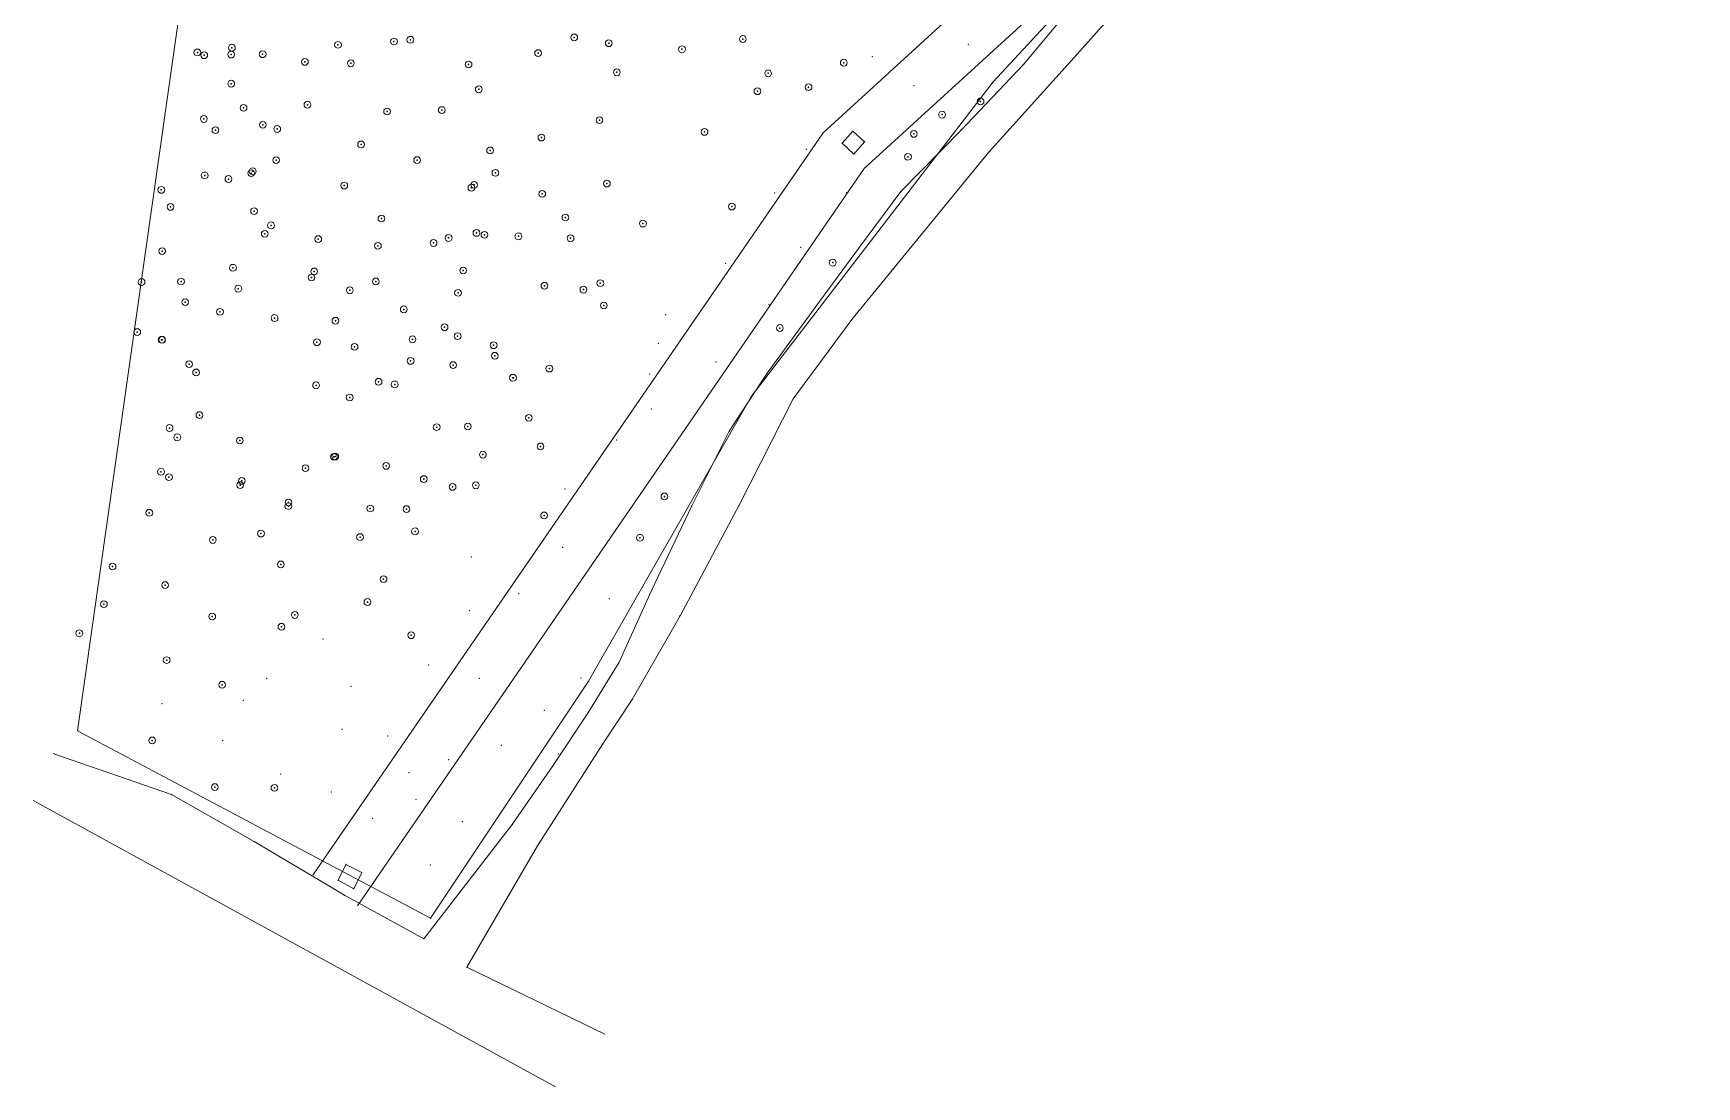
# Model space of a CAD drawing. Header units: metres. Extents: x 1929 to 2217, y 1570 to 2068.
# Drawn here: x 1928.8 to 2174.8, y 1570.3 to 1726.1 of the extents above; entities that cross this region are included whole.
import ezdxf

# ---------------------------------------------------------------- set-up
doc = ezdxf.new("R2010")
doc.units = ezdxf.units.M
for name, color, linetype, lineweight in [('AĞAÇ_', 70, 'Continuous', 0), ('ELEKTRKHAT', 207, 'Continuous', 0), ('NOKTADIREK', 157, 'Continuous', 0), ('NOKTAPARSEL', 6, 'Continuous', 0), ('NOKTAYOL', 30, 'Continuous', 0), ('NOKTAZEMIN', 143, 'Continuous', 0), ('PARSEL', 1, 'Continuous', 0), ('YOL', 132, 'Continuous', 0)]:
    doc.layers.add(name, color=color, linetype=linetype, lineweight=lineweight)
doc.layers.add('NOKTAAĞAC', color=126, linetype='Continuous')

msp = doc.modelspace()

# ---------------------------------------------------------------- linework, layer by layer
at = {"layer": 'AĞAÇ_'}
for centre in [(1958.22, 1723.93, 345.13), (1973.9, 1724.36, 344.23), (1982.18, 1724.85, 343.54), (1984.6, 1725.1, 343.39), (2008.83, 1725.45, 342.11), (2013.93, 1724.59, 341.93), (2024.76, 1723.69, 341.44), (2033.75, 1725.21, 341.06), (1953.11, 1723.23, 345.46), (1954.13, 1722.81, 345.51), (1958.11, 1722.91, 345.07), (1962.76, 1722.96, 344.85), (1969.01, 1721.83, 344.63), (1975.8, 1721.62, 344.24), (1993.21, 1721.44, 342.93), (2003.48, 1723.13, 342.39), (2048.68, 1721.71, 340.54), (2015.12, 1720.29, 341.83), (2037.5, 1720.14, 341.11), (1958.12, 1718.61, 345.15), (1994.71, 1717.78, 342.93), (2035.91, 1717.49, 341.04), (2043.48, 1718.09, 340.63), (1959.94, 1715.04, 345.27), (1969.38, 1715.5, 344.58), (1981.16, 1714.49, 343.83), (1989.24, 1714.71, 343.26), (2063.21, 1714.03, 339.96), (2068.91, 1715.99, 339.49), (1954.06, 1713.39, 345.59), (1955.78, 1711.73, 345.52), (1962.79, 1712.53, 345.15), (1964.92, 1711.91, 344.76), (2012.57, 1713.22, 341.92), (2028.1, 1711.48, 341.59), (1977.31, 1709.63, 344.08), (2003.98, 1710.64, 342.73), (2059.04, 1711.18, 340.18), (1964.76, 1707.3, 344.85), (1985.59, 1707.31, 343.64), (1996.39, 1708.74, 343.09), (2058.17, 1707.79, 340.3), (1954.19, 1705.05, 346.45), (1957.7, 1704.51, 345.86), (1961.06, 1705.38, 345.38), (1961.29, 1705.65, 345.25), (1997.17, 1705.43, 343.46), (1947.78, 1702.9, 346.39), (1974.83, 1703.54, 344.43), (1993.63, 1703.23, 343.53), (1994.03, 1703.65, 343.43), (2004.1, 1702.32, 342.85), (2013.66, 1703.84, 342.14), (1949.14, 1700.39, 346.57), (1961.49, 1699.76, 345.68), (2032.14, 1700.44, 341.77), (1964, 1697.66, 345.42), (1980.32, 1698.67, 344.36), (1994.37, 1696.54, 343.51), (2007.52, 1698.82, 342.94), (2018.99, 1697.92, 342.49), (1963.07, 1696.41, 345.46), (1970.98, 1695.63, 344.98), (1979.8, 1694.63, 344.48), (1988.03, 1695.06, 344.09), (1990.26, 1695.8, 343.99), (1995.55, 1696.26, 343.55), (2000.57, 1696.04, 343.5), (2008.29, 1695.75, 342.96), (1947.9, 1693.84, 347.15), (2047.04, 1692.15, 341.3), (1944.86, 1689.28, 347.08), (1950.69, 1689.36, 346.91), (1958.37, 1691.4, 346), (1969.98, 1689.95, 345.39), (1970.37, 1690.85, 345.3), (1979.5, 1689.37, 344.87), (1992.4, 1690.99, 343.92), (2012.68, 1689.12, 342.94), (1959.16, 1688.3, 346.23), (1975.65, 1688.06, 344.92), (1991.65, 1687.69, 344.21), (2004.42, 1688.73, 343.29), (2010.19, 1688.16, 343.16), (1951.31, 1686.3, 346.79), (1956.45, 1684.87, 346.59), (1983.62, 1685.24, 344.59), (2013.2, 1685.81, 343.03), (1944.22, 1681.88, 347.6), (1964.53, 1683.96, 346.15), (1973.52, 1683.56, 345.42), (1989.66, 1682.6, 344.79), (2039.22, 1682.48, 341.83), (1947.83, 1680.75, 347.35), (1947.91, 1680.75, 347.36), (1970.79, 1680.38, 345.41), (1976.35, 1679.71, 345.24), (1984.92, 1680.81, 344.76), (1991.59, 1681.28, 344.4), (1996.91, 1679.94, 344.02), (1951.89, 1677.14, 347.13), (1984.64, 1677.62, 344.76), (1990.93, 1677, 344.61), (1997.09, 1678.38, 344.25), (1952.92, 1675.92, 347.14), (1979.9, 1674.54, 345.25), (1999.77, 1675.13, 343.94), (2005.15, 1676.49, 343.81), (1970.66, 1674.01, 345.6), (1975.63, 1672.21, 345.54), (1982.28, 1674.15, 345.1), (1953.41, 1669.61, 347.2), (1949, 1667.7, 347.52), (1988.49, 1667.82, 344.97), (1993.1, 1667.92, 344.8), (2002.12, 1669.21, 344.25), (1950.14, 1666.32, 347.53), (1959.38, 1665.85, 346.67), (2003.84, 1664.98, 344.14), (1973.3, 1663.44, 345.78), (1973.49, 1663.48, 346.03), (1981.03, 1662.1, 345.33), (1995.33, 1663.76, 344.85), (1947.73, 1661.24, 347.83), (1948.91, 1660.43, 347.73), (1959.68, 1659.88, 346.84), (1969.09, 1661.77, 346.14), (1986.58, 1660.15, 345.2), (1959.43, 1659.26, 346.81), (1990.84, 1658.99, 345.37), (1994.28, 1659.23, 344.97), (2022.16, 1657.59, 343.56), (1946, 1655.17, 348.18), (1966.56, 1656.14, 346.46), (1966.59, 1656.69, 346.28), (1978.68, 1655.8, 345.71), (1984.03, 1655.71, 345.71), (2004.37, 1654.78, 344.59), (1985.29, 1652.42, 345.68), (1955.4, 1651.15, 347.36), (1962.51, 1652.09, 346.67), (1977.16, 1651.57, 345.94), (2018.55, 1651.48, 344.01), (1965.45, 1647.53, 346.6), (1940.57, 1647.22, 349.07), (1980.64, 1645.35, 346.37), (1948.35, 1644.48, 348.64), (1939.29, 1641.66, 349.54), (1967.52, 1640.06, 346.9), (1978.25, 1641.97, 346.4), (1955.31, 1639.84, 347.58), (1965.54, 1638.32, 347.15), (1935.66, 1637.35, 349.78), (1984.72, 1637.06, 345.96), (1948.57, 1633.38, 348.7), (1956.77, 1629.74, 348.29), (1946.43, 1621.51, 349.48), (1955.69, 1614.61, 349.45), (1964.5, 1614.5, 347.58)]:
    msp.add_circle(centre, 0.5, dxfattribs=at)
at = {"layer": 'ELEKTRKHAT'}
for p, q in [((2166.49, 1821.84, 335.63), (2045.63, 1711.35, 340.76)), ((2174.79, 1818.59, 335.63), (2051.7, 1706.06, 340.76)), ((2045.63, 1711.35, 340.76), (1970.2, 1601.59, 348.31)), ((2048.42, 1709.8, 340.83), (2050.03, 1711.57, 340.66)), ((2050.15, 1708.2, 340.75), (2048.42, 1709.8, 340.83)), ((2050.03, 1711.57, 340.66), (2051.76, 1710.03, 340.75)), ((2051.76, 1710.03, 340.75), (2050.15, 1708.2, 340.75)), ((2051.7, 1706.06, 340.76), (1976.8, 1597.06, 348.31)), ((1975.07, 1603.18, 348.4), (1973.92, 1600.85, 348.34)), ((1977.41, 1601.97, 348.3), (1975.07, 1603.18, 348.4)), ((1976.24, 1599.59, 348.17), (1977.41, 1601.97, 348.3)), ((1973.92, 1600.85, 348.34), (1976.24, 1599.59, 348.17))]:
    msp.add_line(p, q, dxfattribs=at)
at = {"layer": 'NOKTAAĞAC'}
for p in [(1973.9, 1724.36, 344.23), (1982.18, 1724.85, 343.54), (1984.6, 1725.1, 343.39), (2008.83, 1725.45, 342.11), (2013.93, 1724.59, 341.93), (2033.75, 1725.21, 341.06), (1953.11, 1723.23, 345.46), (1954.13, 1722.81, 345.51), (1958.11, 1722.91, 345.07), (1958.22, 1723.93, 345.13), (1962.76, 1722.96, 344.85), (1969.01, 1721.83, 344.63), (1975.8, 1721.62, 344.24), (2003.48, 1723.13, 342.39), (2024.76, 1723.69, 341.44), (2048.68, 1721.71, 340.54), (1993.21, 1721.44, 342.93), (2015.12, 1720.29, 341.83), (2037.5, 1720.14, 341.11), (1958.12, 1718.61, 345.15), (1994.71, 1717.78, 342.93), (2035.91, 1717.49, 341.04), (2043.48, 1718.09, 340.63), (1959.94, 1715.04, 345.27), (1969.38, 1715.5, 344.58), (1981.16, 1714.49, 343.83), (1989.24, 1714.71, 343.26), (2068.91, 1715.99, 339.49), (1954.06, 1713.39, 345.59), (1962.79, 1712.53, 345.15), (1964.92, 1711.91, 344.76), (2012.57, 1713.22, 341.92), (2063.21, 1714.03, 339.96), (1955.78, 1711.73, 345.52), (1977.31, 1709.63, 344.08), (2003.98, 1710.64, 342.73), (2028.1, 1711.48, 341.59), (2059.04, 1711.18, 340.18), (1964.76, 1707.3, 344.85), (1985.59, 1707.31, 343.64), (1996.39, 1708.74, 343.09), (2058.17, 1707.79, 340.3), (1954.19, 1705.05, 346.45), (1957.7, 1704.51, 345.86), (1961.06, 1705.38, 345.38), (1961.29, 1705.65, 345.25), (1997.17, 1705.43, 343.46), (1947.78, 1702.9, 346.39), (1974.83, 1703.54, 344.43), (1993.63, 1703.23, 343.53), (1994.03, 1703.65, 343.43), (2004.1, 1702.32, 342.85), (2013.66, 1703.84, 342.14), (1949.14, 1700.39, 346.57), (1961.49, 1699.76, 345.68), (2032.14, 1700.44, 341.77), (1964, 1697.66, 345.42), (1980.32, 1698.67, 344.36), (2007.52, 1698.82, 342.94), (2018.99, 1697.92, 342.49), (1963.07, 1696.41, 345.46), (1970.98, 1695.63, 344.98), (1979.8, 1694.63, 344.48), (1988.03, 1695.06, 344.09), (1990.26, 1695.8, 343.99), (1994.37, 1696.54, 343.51), (1995.55, 1696.26, 343.55), (2000.57, 1696.04, 343.5), (2008.29, 1695.75, 342.96), (1947.9, 1693.84, 347.15), (2047.04, 1692.15, 341.3), (1958.37, 1691.4, 346), (1969.98, 1689.95, 345.39), (1970.37, 1690.85, 345.3), (1992.4, 1690.99, 343.92), (1944.86, 1689.28, 347.08), (1950.69, 1689.36, 346.91), (1959.16, 1688.3, 346.23), (1975.65, 1688.06, 344.92), (1979.5, 1689.37, 344.87), (1991.65, 1687.69, 344.21), (2004.42, 1688.73, 343.29), (2010.19, 1688.16, 343.16), (2012.68, 1689.12, 342.94), (1951.31, 1686.3, 346.79), (1956.45, 1684.87, 346.59), (1983.62, 1685.24, 344.59), (2013.2, 1685.81, 343.03), (1964.53, 1683.96, 346.15), (1973.52, 1683.56, 345.42), (1989.66, 1682.6, 344.79), (2039.22, 1682.48, 341.83), (1944.22, 1681.88, 347.6), (1947.83, 1680.75, 347.35), (1947.91, 1680.75, 347.36), (1970.79, 1680.38, 345.41), (1984.92, 1680.81, 344.76), (1991.59, 1681.28, 344.4), (1996.91, 1679.94, 344.02), (1976.35, 1679.71, 345.24), (1984.64, 1677.62, 344.76), (1997.09, 1678.38, 344.25), (1951.89, 1677.14, 347.13), (1952.92, 1675.92, 347.14), (1990.93, 1677, 344.61), (1999.77, 1675.13, 343.94), (1999.84, 1675.14, 343.97), (2005.15, 1676.49, 343.81), (1970.66, 1674.01, 345.6), (1979.9, 1674.54, 345.25), (1982.28, 1674.15, 345.1), (1975.63, 1672.21, 345.54), (1949, 1667.7, 347.52), (1953.41, 1669.61, 347.2), (1988.49, 1667.82, 344.97), (1993.1, 1667.92, 344.8), (2002.12, 1669.21, 344.25), (1950.14, 1666.32, 347.53), (1959.38, 1665.85, 346.67), (1973.3, 1663.44, 345.78), (1973.49, 1663.48, 346.03), (1995.33, 1663.76, 344.85), (2003.84, 1664.98, 344.14), (1947.73, 1661.24, 347.83), (1948.91, 1660.43, 347.73), (1969.09, 1661.77, 346.14), (1969.11, 1661.77, 346.37), (1981.03, 1662.1, 345.33), (1986.58, 1660.15, 345.2), (1959.43, 1659.26, 346.81), (1959.68, 1659.88, 346.84), (1990.84, 1658.99, 345.37), (1994.28, 1659.23, 344.97), (1966.56, 1656.14, 346.46), (1966.59, 1656.69, 346.28), (1978.68, 1655.8, 345.71), (1984.03, 1655.71, 345.71), (2022.16, 1657.59, 343.56), (1946, 1655.17, 348.18), (2004.37, 1654.78, 344.59), (1955.4, 1651.15, 347.36), (1962.51, 1652.09, 346.67), (1977.16, 1651.57, 345.94), (1985.29, 1652.42, 345.68), (2018.55, 1651.48, 344.01), (1940.57, 1647.22, 349.07), (1965.45, 1647.53, 346.6), (1980.64, 1645.35, 346.37), (1948.35, 1644.48, 348.64), (1939.29, 1641.66, 349.54), (1978.25, 1641.97, 346.4), (1955.31, 1639.84, 347.58), (1965.54, 1638.32, 347.15), (1967.52, 1640.06, 346.9), (1935.66, 1637.35, 349.78), (1984.72, 1637.06, 345.96), (1948.57, 1633.38, 348.7), (1956.77, 1629.74, 348.29), (1946.43, 1621.51, 349.48), (1955.69, 1614.61, 349.45), (1964.5, 1614.5, 347.58)]:
    msp.add_point(p, dxfattribs=at)
at = {"layer": 'NOKTADIREK'}
for p in [(2048.42, 1709.8, 340.83), (2050.03, 1711.57, 340.66), (2051.76, 1710.03, 340.75), (2050.15, 1708.2, 340.75), (1975.07, 1603.18, 348.4), (1977.41, 1601.97, 348.3), (1973.92, 1600.85, 348.34), (1976.24, 1599.59, 348.17)]:
    msp.add_point(p, dxfattribs=at)
at = {"layer": 'NOKTAPARSEL'}
for p in [(2070.8, 1718.87), (2035.02, 1672.39), (2010.95, 1630.27), (1935.4, 1622.95), (1987.6, 1595.22)]:
    msp.add_point(p, dxfattribs=at)
at = {"layer": 'NOKTAYOL'}
for p in [(2082.72, 1722.47, 338.21), (2075.24, 1721.46, 338.66), (2066.03, 1711.76, 339.68), (2070.06, 1708.43, 339.64), (2057.14, 1702.65, 340.57), (2050.98, 1694.42, 341.23), (2045.25, 1686.61, 341.6), (2049.86, 1683.73, 341.57), (2037.37, 1675.83, 342.23), (2041.2, 1672.01, 342.25), (2031.75, 1667.23, 342.67), (2026.2, 1656.19, 343.35), (2033.22, 1656.3, 343.15), (2020.27, 1643.69, 344.21), (2024.47, 1639.94, 344.25), (2015.47, 1633.08, 344.72), (2017.41, 1627.56, 344.88), (2010.84, 1625.56, 345.27), (2013.06, 1621, 345.38), (1931.9, 1619.55, 350.34), (2006.49, 1619.52, 345.71), (2005.67, 1617.75, 345.82), (1949.3, 1613.51, 349.3), (1999.67, 1609.07, 346.13), (1961.51, 1606.55, 348.74), (2003.39, 1605.91, 346.15), (1974.86, 1598.61, 348.03), (1986.57, 1592.2, 347.27), (1992.95, 1587.98, 347.21)]:
    msp.add_point(p, dxfattribs=at)
at = {"layer": 'NOKTAZEMIN'}
for p in [(2067.11, 1724.45, 339.14), (2052.9, 1722.6, 340.12), (2059.05, 1718.34, 339.86), (2043.14, 1708.9, 340.81), (2038.46, 1702.44, 341.14), (2049.12, 1702.5, 340.93), (2042.31, 1694.42, 341.56), (2031.22, 1692.06, 341.74), (2037.6, 1685.96, 341.73), (2022.33, 1684.44, 342.43), (2021.26, 1680.21, 342.72), (2029.78, 1677.47, 342.3), (2020, 1675.68, 342.86), (2020.24, 1670.49, 343.07), (2015.08, 1665.91, 343.85), (2007.46, 1658.7, 344.31), (1993.59, 1648.65, 345.24), (2007.1, 1650.08, 344.58), (2000.6, 1643.2, 345.29), (1993.33, 1640.7, 345.72), (2014.01, 1642.48, 344.95), (1971.69, 1636.52, 346.72), (1963.37, 1630.69, 347.24), (1987.32, 1632.66, 346.46), (1994.8, 1630.69, 346.03), (2009.85, 1630.74, 345.16), (1975.83, 1629.51, 346.66), (1947.89, 1626.93, 348.76), (1959.92, 1627.44, 347.47), (2004.4, 1625.95, 345.87), (1956.87, 1621.46, 347.88), (1974.49, 1623.14, 346.69), (1981.25, 1622.17, 346.39), (1998.03, 1620.8, 345.98), (1990.26, 1618.66, 346.12), (1965.42, 1616.56, 347.25), (1984.41, 1616.74, 346.36), (1972.92, 1613.87, 346.97), (1985.42, 1612.8, 346.31), (1979.03, 1610, 346.56), (1992.27, 1609.49, 346.25), (1987.53, 1603.1, 346.8)]:
    msp.add_point(p, dxfattribs=at)
at = {"layer": 'PARSEL'}
for p, q in [((1965.62, 1835.93, -9.55), (1935.4, 1622.95, 36.06)), ((2070.79, 1718.87, -1.43), (2114.51, 1766.18, -2.36)), ((2035.02, 1672.4, 21.21), (2070.79, 1718.87, -1.43)), ((2010.95, 1630.27, 58.53), (2035.02, 1672.4, 21.21)), ((1987.6, 1595.22, 80.28), (2010.95, 1630.27, 58.53)), ((1935.4, 1622.95, 36.06), (1987.6, 1595.22, 80.28))]:
    msp.add_line(p, q, dxfattribs=at)
at = {"layer": 'YOL'}
for p, q in [((2082.72, 1722.47, 338.21), (2098.8, 1740.51, 336.75)), ((2082.79, 1730.45, 337.86), (2075.24, 1721.46, 338.66)), ((2070.06, 1708.43, 339.64), (2082.72, 1722.47, 338.21)), ((2075.24, 1721.46, 338.66), (2066.03, 1711.76, 339.68)), ((2066.03, 1711.76, 339.68), (2057.14, 1702.65, 340.57)), ((2049.86, 1683.73, 341.57), (2070.06, 1708.43, 339.64)), ((2057.14, 1702.65, 340.57), (2050.98, 1694.42, 341.23)), ((2050.98, 1694.42, 341.23), (2045.25, 1686.61, 341.6)), ((2045.25, 1686.61, 341.6), (2037.37, 1675.83, 342.23)), ((2041.2, 1672.01, 342.25), (2049.86, 1683.73, 341.57)), ((2037.37, 1675.83, 342.23), (2031.75, 1667.23, 342.67)), ((2033.22, 1656.3, 343.15), (2041.2, 1672.01, 342.25)), ((2031.75, 1667.23, 342.67), (2026.2, 1656.19, 343.35)), ((2026.2, 1656.19, 343.35), (2020.27, 1643.69, 344.21)), ((2024.47, 1639.94, 344.25), (2033.22, 1656.3, 343.15)), ((2020.27, 1643.69, 344.21), (2015.47, 1633.08, 344.72)), ((2017.41, 1627.56, 344.88), (2024.47, 1639.94, 344.25)), ((2015.47, 1633.08, 344.72), (2010.84, 1625.56, 345.27)), ((2013.06, 1621, 345.38), (2017.41, 1627.56, 344.88)), ((2010.84, 1625.56, 345.27), (2005.67, 1617.75, 345.82)), ((2003.39, 1605.91, 346.15), (2013.06, 1621, 345.38)), ((1931.9, 1619.55, 350.34), (1949.3, 1613.51, 349.3)), ((2005.67, 1617.75, 345.82), (1999.67, 1609.07, 346.13)), ((1949.3, 1613.51, 349.3), (1961.51, 1606.55, 348.74)), ((1928.85, 1612.64, 336.13), (2006.08, 1570.31, 335.4)), ((1999.67, 1609.07, 346.13), (1986.57, 1592.2, 347.27)), ((1961.51, 1606.55, 348.74), (1974.86, 1598.61, 348.03)), ((1992.95, 1587.98, 347.21), (2003.39, 1605.91, 346.15)), ((1974.86, 1598.61, 348.03), (1986.57, 1592.2, 347.27)), ((1992.95, 1587.98, 347.21), (2013.37, 1578.09, 334.46))]:
    msp.add_line(p, q, dxfattribs=at)

doc.saveas('drawing.dxf')
